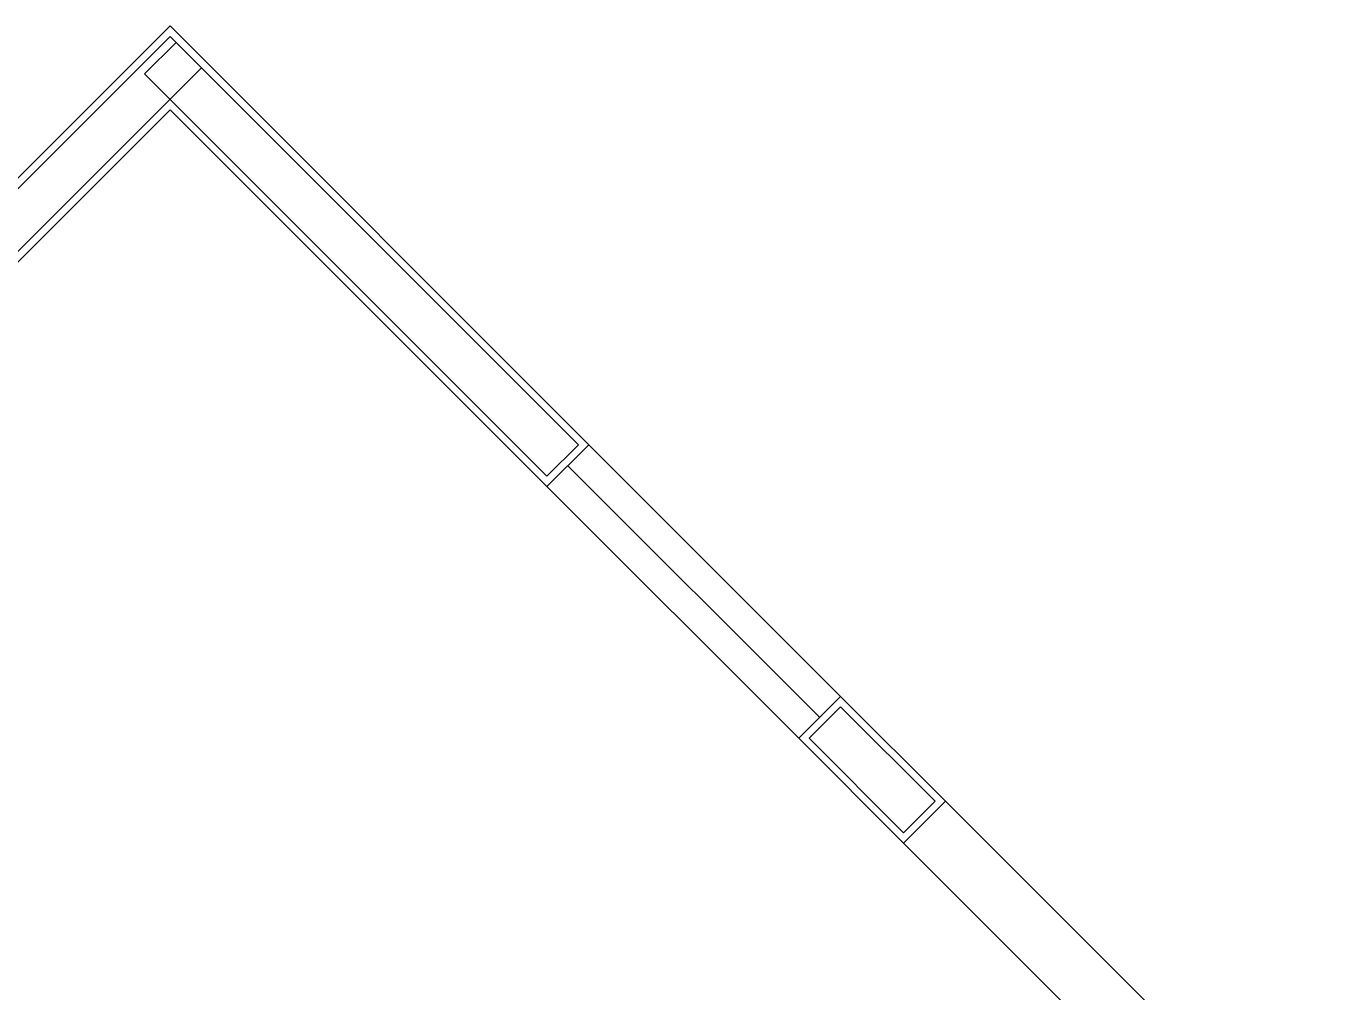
# Model space of a CAD drawing. Extents: x -170 to 1783, y -20 to 1205.
# Drawn here: x 274.9 to 362.4, y 182.6 to 247.8 of the extents above; entities that cross this region are included whole.
import ezdxf

# ---------------------------------------------------------------- set-up
doc = ezdxf.new("R2010")
doc.units = 0
doc.header["$LTSCALE"] = 96
doc.header["$MEASUREMENT"] = 0
for name, color, linetype in [('I-N-CEIL-GRID_A', 7, 'Continuous'), ('I-N-FILL-TNT_A', 7, 'Continuous'), ('I-N-GLAZ_A', 7, 'Continuous'), ('I-N-WALL_A', 7, 'Continuous')]:
    doc.layers.add(name, color=color, linetype=linetype)

msp = doc.modelspace()

# ---------------------------------------------------------------- linework, layer by layer
at = {"layer": 'I-N-CEIL-GRID_A', "color": 30, "linetype": 'Continuous'}
for p, q in [((329.84005, 202.57729), (312.86949, 219.54786)), ((327.01162, 199.74886), (310.04106, 216.71942)), ((362.36696, 170.05038), (336.91112, 195.50622)), ((359.53853, 167.22195), (334.08269, 192.67779))]:
    msp.add_line(p, q, dxfattribs=at)
at = {"layer": 'I-N-FILL-TNT_A', "color": 47, "linetype": 'Continuous'}
for points in [[(197.93196, 156.14378), (286.74921, 244.96102), (284.62789, 247.08234), (195.81064, 158.2651)], [(312.16238, 219.54786), (285.03377, 246.67647), (282.91244, 244.55514), (310.04105, 217.42653)], [(336.20401, 195.50622), (329.84004, 201.87019), (327.71872, 199.74887), (334.08269, 193.3849)]]:
    msp.add_3dface(points, dxfattribs=at)
at = {"layer": 'I-N-GLAZ_A', "color": 5, "linetype": 'Continuous'}
msp.add_line((328.42584, 201.16308), (311.45527, 218.13364), dxfattribs=at)
at = {"layer": 'I-N-WALL_A', "color": 2, "linetype": 'Continuous'}
for p, q in [((195.10354, 158.2651), (284.62789, 247.78946)), ((312.86949, 219.54786), (284.62789, 247.78946)), ((197.93197, 155.43667), (284.62789, 242.1326)), ((310.04106, 216.71943), (284.62789, 242.1326)), ((312.86949, 219.54785), (310.04106, 216.71942)), ((329.84005, 202.57729), (327.01162, 199.74886)), ((329.84005, 202.57729), (327.01162, 199.74886)), ((336.91112, 195.50622), (329.84005, 202.57729)), ((336.91112, 195.50622), (329.84005, 202.57729)), ((334.08269, 192.67779), (327.01162, 199.74886)), ((334.08269, 192.67779), (327.01162, 199.74886)), ((336.91112, 195.50622), (334.08269, 192.67779)), ((336.91112, 195.50622), (334.08269, 192.67779))]:
    msp.add_line(p, q, dxfattribs=at)

doc.saveas('drawing.dxf')
